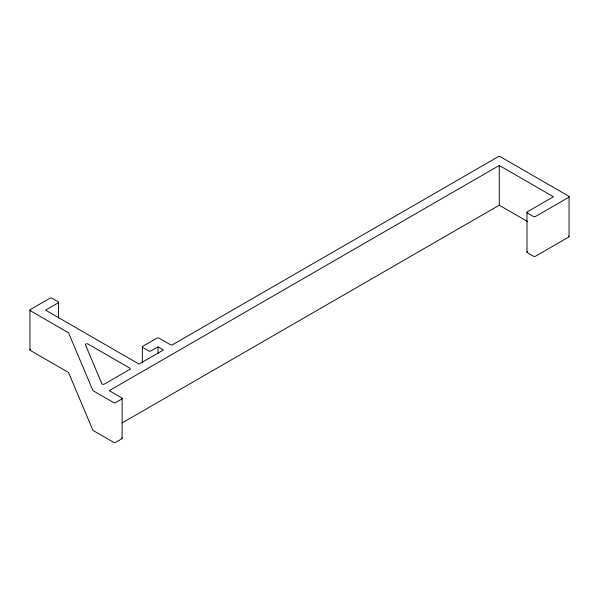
<?xml version="1.0" encoding="UTF-8"?>
<svg xmlns="http://www.w3.org/2000/svg" width="599" height="599" viewBox="0 0 599 599"><rect width="100%" height="100%" fill="white"/><g stroke="black" fill="none" stroke-linecap="round" stroke-linejoin="round"><path stroke-width="0.9" d="M157.971 346.881L150.926 350.947A1.535 0.884 0 0 1 148.762 350.947L142.802 347.51A1.535 0.884 0 0 1 142.802 346.259L156.886 338.128A1.535 0.884 0 0 1 159.057 338.128L170.43 344.695A1.535 0.884 0 0 0 172.602 344.695L498.181 156.721A1.535 0.884 0 0 1 500.345 156.721L568.608 196.128A1.535 0.884 0 0 1 568.608 197.378L535.558 216.456A1.535 0.884 0 0 1 533.395 216.456L527.434 213.019A1.535 0.884 0 0 1 527.434 211.769L553.439 196.757L499.267 165.481L109.213 390.675L121.672 397.863A1.535 0.884 0 0 1 121.672 399.114L115.719 402.558A1.535 0.884 0 0 1 113.548 402.558L93.264 390.848A1.535 0.884 0 0 1 92.86 390.428L68.623 333.014A1.535 0.884 0 0 0 68.219 332.595L30.392 310.761A1.535 0.884 0 0 1 30.392 309.511L49.897 298.25A1.535 0.884 0 0 1 52.061 298.25L58.021 301.686A1.535 0.884 0 0 1 58.021 302.937L45.561 310.132L139.013 364.087L163.392 350.011L157.971 346.881L157.971 353.35M122.166 422.916L499.267 205.202L527.562 221.54M569.05 196.682L569.05 236.553M526.993 212.316L526.993 252.194M499.267 165.481L499.267 205.202M142.36 346.806L142.36 362.665M122.121 398.417L122.121 438.288M58.462 302.24L58.462 318.099M29.95 310.057L29.95 349.936M30.22 349.352A1.535 0.884 0 0 0 30.392 350.482L68.219 372.316A1.535 0.884 0 0 1 68.623 372.735L92.86 430.149A1.535 0.884 0 0 0 93.264 430.569L113.548 442.279A1.535 0.884 0 0 0 115.719 442.279L121.672 438.835A1.535 0.884 0 0 0 121.844 437.704M527.434 251.49A1.535 0.884 0 0 0 527.434 252.741L533.395 256.185A1.535 0.884 0 0 0 535.558 256.185L568.608 237.107A1.535 0.884 0 0 0 568.78 235.969M129.803 369.403L104.398 384.071A1.535 0.884 0 0 1 102.901 384.296A1.535 0.884 0 0 1 101.83 383.652L85.455 344.867A1.535 0.884 0 0 1 86.196 343.886A1.535 0.884 0 0 1 88.031 344.036L129.803 368.153A1.535 0.884 0 0 1 129.803 369.403"/></g></svg>
